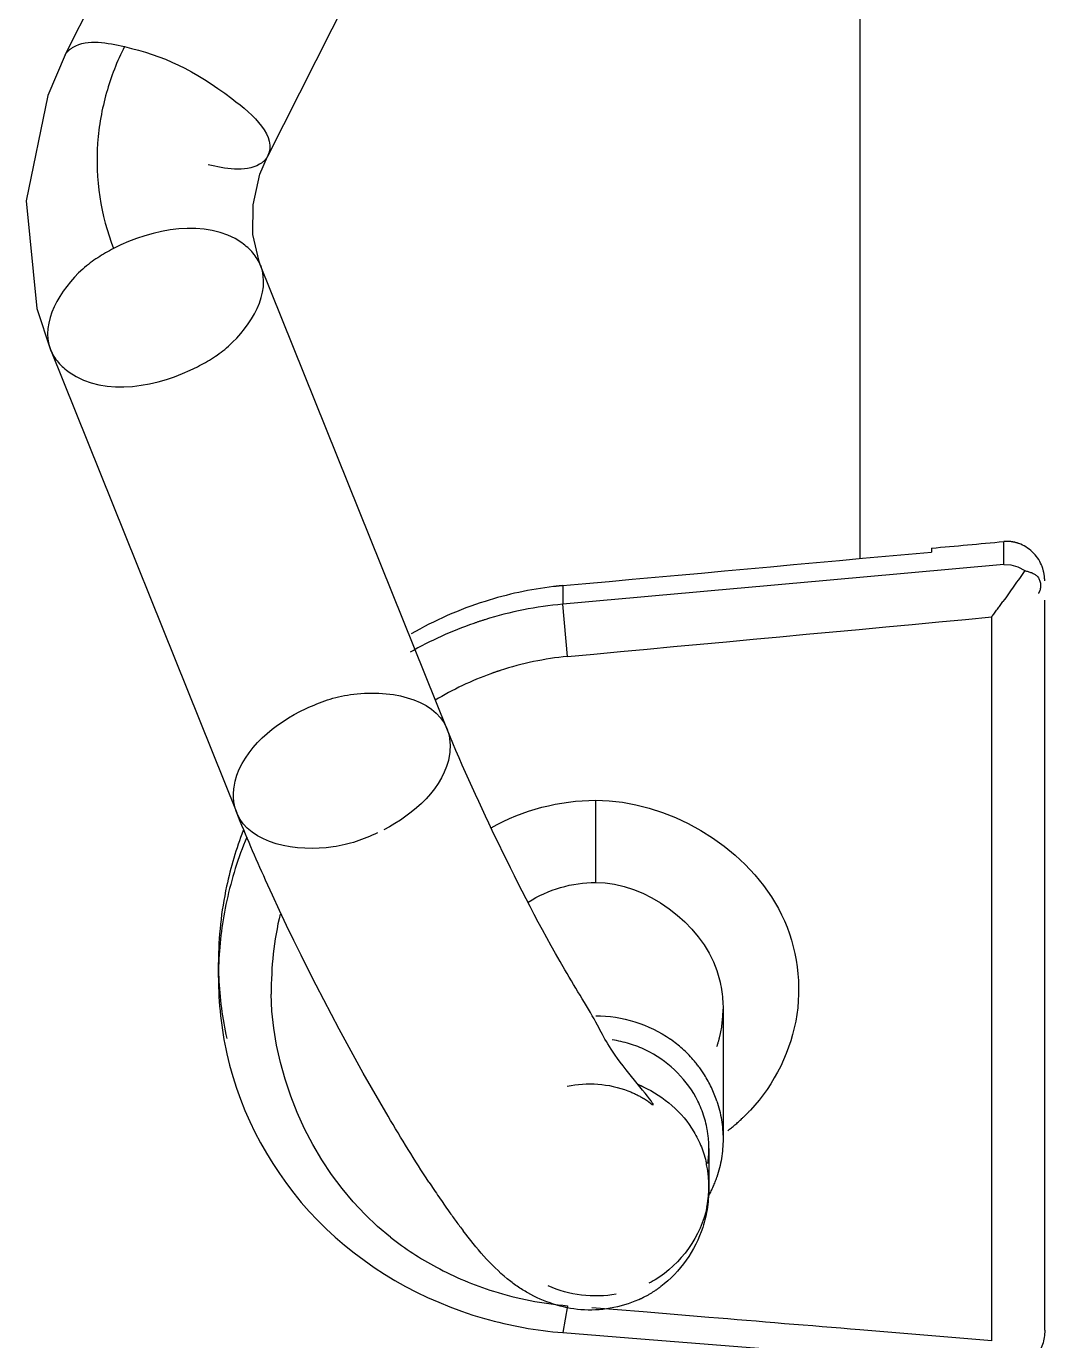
# Model space of a CAD drawing. Header units: millimetres. Extents: x 17886 to 18265, y -8727 to -7321.
# Drawn here: x 17937.732 to 17938.002, y -8658.3032 to -8657.9548 of the extents above; entities that cross this region are included whole.
import ezdxf

# ---------------------------------------------------------------- set-up
doc = ezdxf.new("R2010")
doc.units = ezdxf.units.MM
doc.linetypes.add('EPL_DASH', pattern=[1, 0.5, -0.5])
doc.layers.add('3884027_DKREDXF_CONTINUOUS_LINE', color=7, linetype='Continuous')

msp = doc.modelspace()

# ---------------------------------------------------------------- linework, layer by layer
at = {"layer": '3884027_DKREDXF_CONTINUOUS_LINE', "color": 6, "linetype": 'EPL_DASH'}
for p, q in [((17937.74237948259, -8657.962342258736), (17937.77305061619, -8657.901454812309)), ((17937.8266359538, -8657.928447618622), (17937.79596151686, -8657.989341607692)), ((17937.84350438977, -8658.140948119628), (17937.79415627517, -8658.018175257523)), ((17937.73846776629, -8658.040508666232), (17937.78783323231, -8658.163324943063)), ((17937.99109837514, -8658.097483255355), (17937.99109837514, -8658.091376208606)), ((17937.99109837514, -8658.097483255355), (17937.95297005344, -8658.100917075277)), ((17937.99488415208, -8658.098076610102), (17937.99668777611, -8658.099079986958)), ((17937.87425435429, -8658.103062115399), (17937.87425435429, -8658.108001755892)), ((17938.00196993261, -8658.300482420622), (17938.00196993261, -8658.106880527772)), ((17937.87547442883, -8658.121861007), (17937.87425428511, -8658.108001036318)), ((17937.98797326997, -8658.303241060617), (17937.98797326997, -8658.111368152368)), ((17937.88296992908, -8658.181743825593), (17937.8829699355, -8658.159959475597)), ((17937.78296993261, -8658.206928571486), (17937.78296993261, -8658.202986313478)), ((17937.91671989476, -8658.21525660844), (17937.91671993261, -8658.249800632118)), ((17937.91296993261, -8658.252264543618), (17937.91296993261, -8658.262328817276)), ((17937.8754743698, -8658.293965716624), (17937.87425425286, -8658.30109993626)), ((17937.89550406032, -8658.29562445826), (17937.88197658814, -8658.294503515168)), ((17937.91297360322, -8658.297071250396), (17937.89550406032, -8658.29562445826)), ((17937.87425436115, -8658.301098448548), (17937.89495067186, -8658.302747736241)), ((17937.89495067186, -8658.302747736241), (17937.95297005224, -8658.307362453499)), ((17937.98797326997, -8658.303241060617), (17937.95296995701, -8658.300368607699))]:
    msp.add_line(p, q, dxfattribs=at)
at = {"layer": '3884027_DKREDXF_CONTINUOUS_LINE', "color": 7, "linetype": 'EPL_DASH'}
for p, q in [((17937.95296993261, -8657.92123800869), (17937.95296993261, -8658.095893071153)), ((17937.97196993261, -8658.093127168791), (17937.97196993261, -8658.094158550524))]:
    msp.add_line(p, q, dxfattribs=at)
at = {"layer": '3884027_DKREDXF_CONTINUOUS_LINE', "color": 6, "linetype": 'EPL_DASH'}
for points in [[(17937.74237784414, -8657.96234551512), (17937.73773452366, -8657.973121834046), (17937.73204899143, -8658.001016175593), (17937.73487233522, -8658.029563513664), (17937.73848777319, -8658.040558300294)], [(17937.79213895622, -8658.00211826108), (17937.7939885357, -8657.99400379105), (17937.79596188759, -8657.989340874421)], [(17937.79415269805, -8658.018166751528), (17937.79376469227, -8658.017144999554), (17937.79212187692, -8658.009982247222), (17937.79213895622, -8658.00211826108)], [(17937.99109837514, -8658.097483255358), (17937.99299052421, -8658.097543491313), (17937.99488415208, -8658.098076610102)], [(17937.80454597367, -8658.136470261648), (17937.8051027999, -8658.136187206856), (17937.80566426073, -8658.135911147958), (17937.80623010989, -8658.135642206053)], [(17937.89871935078, -8658.287075059467), (17937.89818116495, -8658.287389294605), (17937.89763630697, -8658.287692537386), (17937.89708501583, -8658.287984654802)]]:
    msp.add_lwpolyline(points, dxfattribs=at)
for centre, radius, start, end in [((17937.81913527202, -8657.990932142733), 0.068392395529, 153.2728614541608, 164.2516202310341), ((17937.8181920355, -8657.990661713065), 0.067411167306, 164.2552509019131, 175.8067736689194), ((17937.79616580862, -8657.966828377444), 0.240107007394, 322.9950848637013, 324.1984502097364), ((17937.88311541099, -8658.206805553622), 0.099200346651, 95.12476776233925, 107.325119730217), ((17937.88353393159, -8658.207812291428), 0.10028795873, 109.1461222628605, 119.7228805689408), ((17937.88304600436, -8658.206524713816), 0.09891158114300001, 107.3351841760047, 109.1237396144057), ((17937.88308543061, -8658.20322671871), 0.08172130343300002, 95.34393602248782, 108.1185615339452), ((17937.88415158134, -8658.20627340367), 0.084951366556, 109.9262896872679, 120.9995987092701), ((17937.8834784369, -8658.204602769063), 0.083151358984, 108.0810693893368, 109.8825527065404), ((17937.88140465514, -8658.207625485367), 0.09850307566900002, 157.4111227430598, 167.6499857287886), ((17937.87907751624, -8658.207071843051), 0.09611138339900001, 167.6756762037352, 177.5923633688513), ((17937.88563591188, -8658.210464736607), 0.08866484393500002, 166.7392166503931, 180.5778656185519), ((17937.87647642153, -8658.206929750646), 0.09350648892800001, 178.7875081076955, 179.9992774737289), ((17937.87709477288, -8658.206942677614), 0.09412497536500002, 177.6202176210308, 178.7876057997302), ((17937.8759602746, -8658.206934830712), 0.09299034219600003, 179.9961433928169, 192.5534804110212), ((17937.88534738617, -8658.21530225006), 0.031372546287, 347.2438898389552, 359.9938348934015), ((17937.88599758205, -8658.21543514364), 0.030709058107, 341.3795983733441, 347.2178613679284), ((17937.88295895982, -8658.254071441112), 0.030883999203, 64.45516951033478, 81.83805156727877), ((17937.88346964591, -8658.250777464498), 0.03356902044600001, 41.14579654510784, 54.82553971054799), ((17937.88417696779, -8658.250143715228), 0.03261938987, 32.23422135854459, 41.12500788423725), ((17937.88442915287, -8658.24998493027), 0.032321379906, 18.56799246159907, 32.23457357996185), ((17937.88313599219, -8658.26367280614), 0.030390383944, 65.83100028175379, 69.13272124904415), ((17937.88740748952, -8658.207811005843), 0.050134996168, 313.1760288759315, 316.7930391643978), ((17937.88474198248, -8658.252264384813), 0.028227049458, 359.9824078483551, 10.17278423828968), ((17937.88649007268, -8658.206823492004), 0.05148288115800001, 307.6568910271421, 313.1686083062605), ((17937.88479092303, -8658.25226975144), 0.028178107771, 351.8006018703894, 359.9932894892025), ((17937.88470460801, -8658.262334158058), 0.028264901386, 0.01082613702613621, 12.59417670353593), ((17938.05418183657, -8658.120105772501), 0.257506002723, 213.2164444504443, 215.3345449658278), ((17937.8846381255, -8658.249707644332), 0.03209421534200001, 332.1132156737431, 341.4677376737254), ((17937.88488560097, -8658.26233797385), 0.028083909416, 349.0310449790046, 0.01868075113888504), ((17937.98725342656, -8658.167471672456), 0.175512503754, 215.3565594689333, 217.4190761095158), ((17937.88085759777, -8658.209043775514), 0.08479420186300002, 231.9652062476226, 241.7601433728864), ((17937.88225497038, -8658.206332766553), 0.08784373290200001, 241.7938654401859, 252.5457139823661), ((17937.88148488581, -8658.263896067438), 0.031231776682, 303.3603420989663, 306.7993224252469), ((17937.88283919125, -8658.204507971903), 0.08975974229400002, 252.5393411347025, 265.2936009676054), ((17937.88180318612, -8658.264466730245), 0.030577873269, 294.0618206683239, 297.3380988726407), ((17937.88159374456, -8658.264066910524), 0.03102922205600001, 297.3425971977611, 303.3659280406642), ((17937.88285050763, -8658.194033839776), 0.107409143873, 254.1446121549268, 265.4096067431815)]:
    msp.add_arc(centre, radius, start, end, dxfattribs=at)
at = {"layer": '3884027_DKREDXF_CONTINUOUS_LINE', "color": 7, "linetype": 'EPL_DASH'}
for centre, radius, start, end in [((17937.88317020842, -8658.200245771313), 0.09759342663600001, 96.72069461995537, 107.613993958602), ((17937.88292937505, -8658.198548816228), 0.09587995626500001, 95.19110311250739, 96.69644205338122), ((17937.88384815387, -8658.202103957858), 0.09956967886500001, 107.6622550034019, 120.0073267960425), ((17937.88264089157, -8658.203814300869), 0.09974783368400002, 158.97065773547, 167.8174751271933), ((17937.87932085362, -8658.203096009976), 0.096350983452, 167.8183662948188, 179.9347682041044), ((17937.87609437246, -8658.202986434706), 0.09312443984400001, 179.9999254130961, 182.4202386298134), ((17937.87506108662, -8658.203058801457), 0.09208902424300001, 182.4024020178242, 192.5652391798763)]:
    msp.add_arc(centre, radius, start, end, dxfattribs=at)
for major_axis, start_param, end_param in [((4.171962214382, 0.3539099190760001), -1.2717411263, -1.2669368849), ((4.217682348238, 0.3577883839419997), -1.2992485171, -1.2751029631)]:
    msp.add_ellipse((17936.73559860805, -8658.112067979248), major_axis=major_axis, ratio=0.0214024864, start_param=start_param, end_param=end_param, dxfattribs=at)
at = {"layer": '3884027_DKREDXF_CONTINUOUS_LINE', "color": 6, "linetype": 'EPL_DASH'}
for points, knots in [([(17937.74237863864, -8657.962343935258), (17937.74280834409, -8657.961489942543), (17937.74733562989, -8657.957757794335), (17937.75362268532, -8657.959176343022), (17937.75804971118, -8657.960173132498)], [0, 0, 0, 0, 0.1740136609, 1, 1, 1, 1]), ([(17937.75804919729, -8657.960172410487), (17937.76833309747, -8657.962494847528), (17937.78109725941, -8657.968416460328), (17937.7986723243, -8657.983954254836), (17937.7959656344, -8657.989333447775)], [0, 0, 0, 0, 0.6364680706, 1, 1, 1, 1]), ([(17937.79596151663, -8657.989341607576), (17937.79552994421, -8657.990194339462), (17937.79099942993, -8657.993915316834), (17937.78471890009, -8657.99250378956), (17937.78029495101, -8657.99150487841)], [0, 0, 0, 0, 0.1740511918, 1, 1, 1, 1]), ([(17937.79415687833, -8658.018177138118), (17937.79319195791, -8658.015776393531), (17937.78314281279, -8658.00482897125), (17937.76527311145, -8658.008491132965), (17937.75519773233, -8658.013697537735)], [0, 0, 0, 0, 0.1857634585, 1, 1, 1, 1]), ([(17937.75519824632, -8658.01369825856), (17937.7522957623, -8658.015201086731), (17937.74328612414, -8658.02071477316), (17937.73563170294, -8658.033374987772), (17937.73846789093, -8658.040508616352)], [0, 0, 0, 0, 0.2986206363, 1, 1, 1, 1]), ([(17937.77744349605, -8658.045029885761), (17937.78034784347, -8658.043528917751), (17937.78935436392, -8658.038008343901), (17937.79701024927, -8658.025349298645), (17937.79417255368, -8658.01821633867)], [0, 0, 0, 0, 0.2986736737, 1, 1, 1, 1]), ([(17937.73848457729, -8658.040550357346), (17937.73944955838, -8658.042951154555), (17937.74949923956, -8658.053899139508), (17937.7673639, -8658.050227690484), (17937.77744298538, -8658.045029163382)], [0, 0, 0, 0, 0.1857719098, 1, 1, 1, 1]), ([(17937.99668777611, -8658.099079986958), (17937.9978448049, -8658.099427404686), (17938.00058621532, -8658.09996982212), (17938.00115290426, -8658.103202733932), (17938.00065840548, -8658.104395623632)], [0, 0, 0, 0, 0.4833437963, 1, 1, 1, 1]), ([(17938.00065840548, -8658.104395623632), (17938.00060947582, -8658.104513657654), (17938.00050097414, -8658.104755148925), (17938.00038016388, -8658.104990686516), (17938.00031497428, -8658.105110981349)], [0, 0, 0, 0, 0.4829000113, 1, 1, 1, 1]), ([(17937.80623010989, -8658.135642206053), (17937.80994238552, -8658.133907879463), (17937.82174409813, -8658.129621037486), (17937.84013724963, -8658.132567326025), (17937.84350377802, -8658.140948365453)], [0, 0, 0, 0, 0.3120816885, 1, 1, 1, 1]), ([(17937.78783384405, -8658.163324697238), (17937.78698475684, -8658.161210877715), (17937.78615585, -8658.149481477125), (17937.79667786086, -8658.140536269104), (17937.80454597367, -8658.136470261648)], [0, 0, 0, 0, 0.2045856423, 1, 1, 1, 1]), ([(17937.84350377802, -8658.140948365453), (17937.84435286524, -8658.143062184976), (17937.84518177207, -8658.154791585566), (17937.83465976121, -8658.163736793587), (17937.82679164841, -8658.167802801043)], [0, 0, 0, 0, 0.2045856423, 1, 1, 1, 1]), ([(17937.89746801542, -8658.240262460338), (17937.90030451039, -8658.242542831686), (17937.88728406121, -8658.227519417676), (17937.88391458206, -8658.219884356953), (17937.8705357089, -8658.198268069962), (17937.85789110728, -8658.173220035547), (17937.8476975052, -8658.151380144984), (17937.84350438977, -8658.140948119628)], [0, 0, 0, 0, 0.0963957335, 0.2210887616, 0.3711795672, 0.7022111758, 1, 1, 1, 1]), ([(17937.88296993423, -8658.159959411169), (17937.90173132612, -8658.15996204611), (17937.93265335756, -8658.177644672665), (17937.93937773092, -8658.217041476528), (17937.93038711331, -8658.235280577122), (17937.9239501591, -8658.242135212178)], [0, 0, 0, 0, 0.4980692364, 0.7503676305, 1, 1, 1, 1]), ([(17937.82510751219, -8658.168630856639), (17937.82139523656, -8658.170365183229), (17937.80959352395, -8658.174652025205), (17937.79120037245, -8658.171705736666), (17937.78783384405, -8658.163324697238)], [0, 0, 0, 0, 0.3120816885, 1, 1, 1, 1]), ([(17937.83875048048, -8658.261168426143), (17937.83500120944, -8658.255459350556), (17937.81914186725, -8658.229581486823), (17937.80517155555, -8658.202556496704), (17937.79547583477, -8658.181135620594)], [0, 0, 0, 0, 0.2250962751, 1, 1, 1, 1]), ([(17937.78519300089, -8658.227146356283), (17937.78884796535, -8658.243504077083), (17937.80603795539, -8658.275056209564), (17937.83703721805, -8658.292671042684), (17937.85350522363, -8658.297356530868)], [0, 0, 0, 0, 0.4946799508, 1, 1, 1, 1]), ([(17937.87542929228, -8658.235762929133), (17937.8806873942, -8658.23461993954), (17937.88798943469, -8658.235182382636), (17937.89412193399, -8658.238117490386), (17937.89534180583, -8658.238825229586)], [0, 0, 0, 0, 0.7923326415, 1, 1, 1, 1]), ([(17937.89534180583, -8658.238825229586), (17937.89576827282, -8658.239072655091), (17937.89649479616, -8658.23952721489), (17937.8971850913, -8658.240035006365), (17937.89746801542, -8658.240262460338)], [0, 0, 0, 0, 0.575945464, 1, 1, 1, 1]), ([(17937.86495871887, -8658.290561765756), (17937.86302970693, -8658.289482629862), (17937.85647926285, -8658.284890226634), (17937.85135025432, -8658.27867326359), (17937.8478592274, -8658.274120142749)], [0, 0, 0, 0, 0.2781083475, 1, 1, 1, 1])]:
    msp.add_open_spline(points, degree=3, knots=knots, dxfattribs=at)
for points in [[(17937.75096131921, -8657.985732588877), (17937.75027887052, -8657.995136085632), (17937.7516823505, -8658.004950079252), (17937.75519858046, -8658.013698085553)], [(17937.95297005344, -8658.100917075277), (17937.92673128635, -8658.10327640437), (17937.9004936051, -8658.10564781246), (17937.87425435429, -8658.108001755892)], [(17937.99668779927, -8658.099079992342), (17937.99477652488, -8658.101826994123), (17937.99286351542, -8658.104573197328), (17937.99090411584, -8658.107286081751)], [(17937.87547438975, -8658.12186061095), (17937.91297501736, -8658.118373872603), (17937.95047479576, -8658.114877973916), (17937.98797326997, -8658.111368152368)], [(17937.85528533854, -8658.167256411802), (17937.86357733101, -8658.162532138722), (17937.87342656527, -8658.159961439778), (17937.88296993423, -8658.159959411169)], [(17937.79547583477, -8658.181135620594), (17937.79281185575, -8658.17525005871), (17937.79024261528, -8658.169319231733), (17937.78783323231, -8658.163324943063)], [(17937.8651053665, -8658.1869412105), (17937.87034944459, -8658.183630342763), (17937.87676814206, -8658.181743939833), (17937.88296993212, -8658.18174341317)], [(17937.88296993212, -8658.181743413177), (17937.89620214971, -8658.181744197456), (17937.91091466456, -8658.192540498174), (17937.91506434129, -8658.205105201352)], [(17937.91506434129, -8658.205105201352), (17937.91613953479, -8658.20836075308), (17937.91671459412, -8658.211828105847), (17937.91671989476, -8658.215256608437)], [(17937.82861250726, -8658.275830804097), (17937.80976424615, -8658.261072752135), (17937.79724645227, -8658.235296042054), (17937.79697557742, -8658.211358964712)], [(17937.88296993212, -8658.217091128732), (17937.88990263189, -8658.217091128594), (17937.89714017601, -8658.219345385998), (17937.90280768487, -8658.223338088002)], [(17937.9094971357, -8658.238686243181), (17937.90659731273, -8658.233364942458), (17937.90174090206, -8658.228826980863), (17937.89627667097, -8658.226206409683)], [(17937.89557871082, -8658.23594638933), (17937.90103087508, -8658.238393534994), (17937.90593905066, -8658.2427083752), (17937.90898546028, -8658.247849776311)], [(17937.91252529179, -8658.247279001727), (17937.91198839344, -8658.244289931077), (17937.9109503203, -8658.241352899837), (17937.9094971357, -8658.238686243181)], [(17937.91506809004, -8658.239692839696), (17937.91615210271, -8658.24293012766), (17937.91671993261, -8658.246386673003), (17937.91671993261, -8658.249800632118)], [(17937.90898546028, -8658.247849776311), (17937.91050680443, -8658.250417336643), (17937.91163815382, -8658.253258657052), (17937.91228942557, -8658.25617116442)], [(17937.91671993261, -8658.249800632118), (17937.91671993261, -8658.253214591234), (17937.91615210271, -8658.256671136573), (17937.91506809004, -8658.259908424541)], [(17937.91296993261, -8658.262328817276), (17937.91296993261, -8658.26599440259), (17937.91246251305, -8658.269717676016), (17937.91132245438, -8658.27320146446)], [(17937.91245642934, -8658.267681698278), (17937.91095094176, -8658.275459239663), (17937.90551892369, -8658.283010277672), (17937.89871935078, -8658.287075059467)], [(17937.91132245438, -8658.27320146446), (17937.90932707116, -8658.279298951522), (17937.90533044729, -8658.28506148095), (17937.90019316131, -8658.288904552042)], [(17937.88839937916, -8658.290923799235), (17937.88243600467, -8658.291989237572), (17937.87588779445, -8658.29119181855), (17937.87036115441, -8658.288711245223)], [(17937.87904156984, -8658.295016035856), (17937.87413461656, -8658.294612785314), (17937.86925555213, -8658.292965518121), (17937.86495871887, -8658.290561765756)], [(17937.89427046077, -8658.292387571862), (17937.88956659339, -8658.294487588446), (17937.88417561576, -8658.295437948738), (17937.87904156984, -8658.295016035856)], [(17937.95296995701, -8658.300368607699), (17937.93963750769, -8658.29927351564), (17937.92630540345, -8658.298174216281), (17937.91297360322, -8658.297071250396)], [(17938.00196993261, -8658.30048168798), (17938.00196993261, -8658.302899159404), (17938.00128795935, -8658.305807053406), (17937.99934180845, -8658.307241161041)]]:
    msp.add_open_spline(points, degree=3, dxfattribs=at)
at = {"layer": '3884027_DKREDXF_CONTINUOUS_LINE', "color": 7, "linetype": 'EPL_DASH'}
for points, knots in [([(17937.99513383859, -8658.091906083544), (17937.99448427492, -8658.091677873468), (17937.99314846428, -8658.091352584473), (17937.99177152096, -8658.091314552556), (17937.99109837514, -8658.091376208606)], [0, 0, 0, 0, 0.5045887691, 1, 1, 1, 1]), ([(17938.00196993261, -8658.101767316824), (17938.00196993261, -8658.101053315644), (17938.00181601983, -8658.099610300847), (17938.00138383899, -8658.098226007129), (17938.00110098576, -8658.097557387719)], [0, 0, 0, 0, 0.4958380471, 1, 1, 1, 1])]:
    msp.add_open_spline(points, degree=3, knots=knots, dxfattribs=at)
msp.add_open_spline([(17938.00110098576, -8658.097557387719), (17938.0000336418, -8658.095034358761), (17937.99771847285, -8658.09281413861), (17937.99513383859, -8658.091906083544)], degree=3, dxfattribs=at)

doc.saveas('drawing.dxf')
